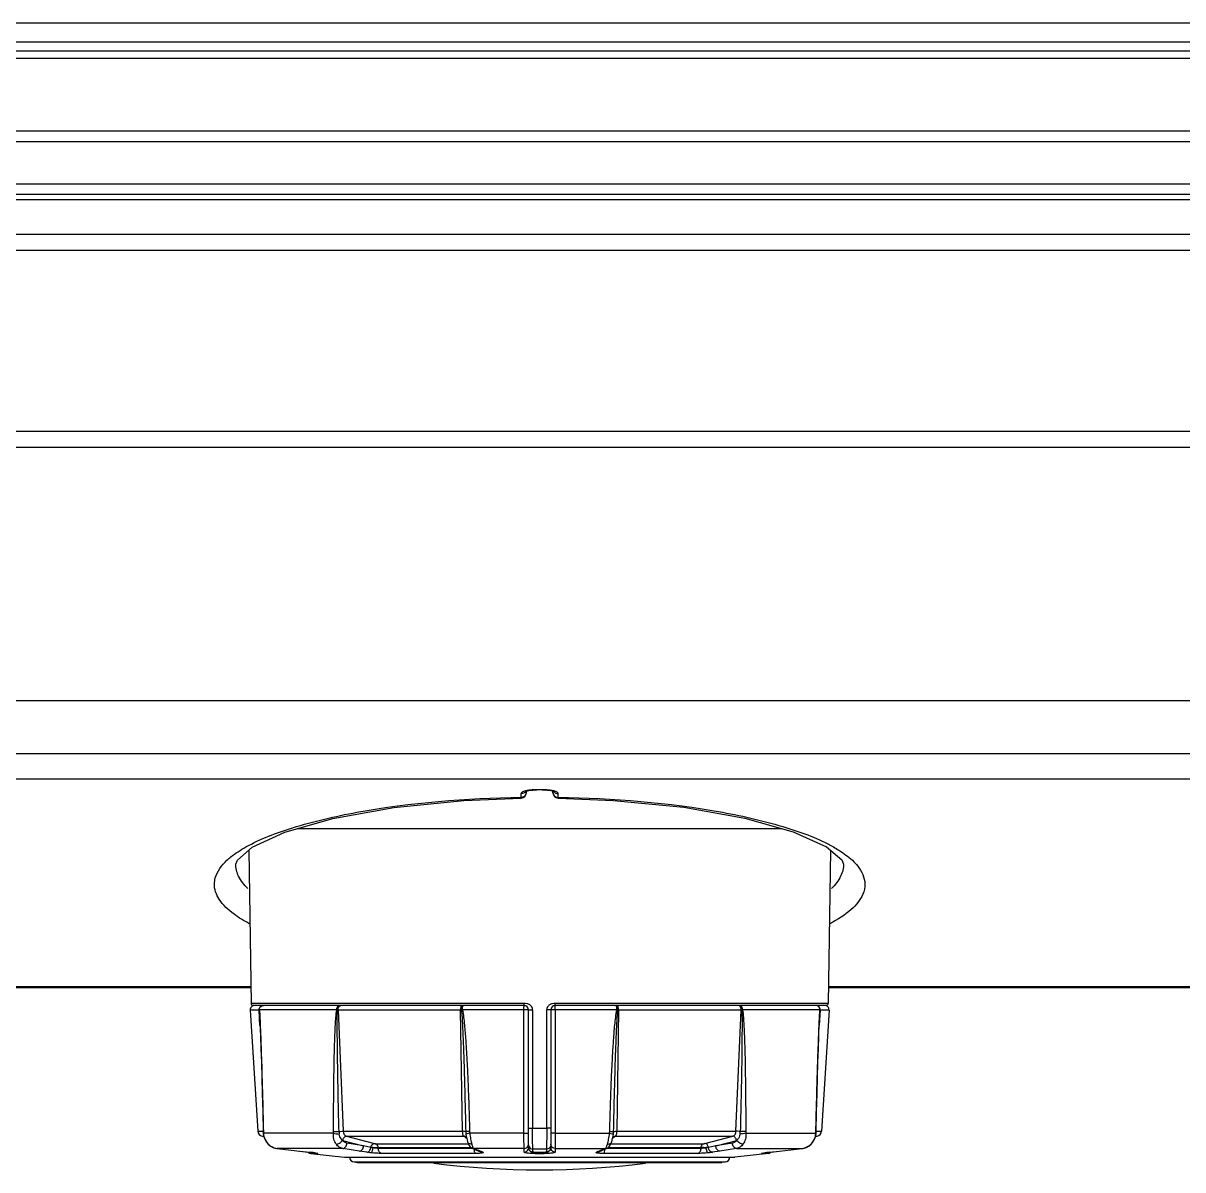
# Model space of a CAD drawing. Extents: x -1319 to 3519, y -1539 to 2345.
# Drawn here: x 440.2 to 549, y -1518 to -1410.3 of the extents above; entities that cross this region are included whole.
import ezdxf

# ---------------------------------------------------------------- set-up
doc = ezdxf.new("R2010")
doc.units = 0
doc.header["$LTSCALE"] = 65.395
doc.layers.get('0').update_dxf_attribs({"linetype": 'CONTINUOUS'})

msp = doc.modelspace()

# ---------------------------------------------------------------- linework, layer by layer
at = {"linetype": 'CONTINUOUS'}
for p, q in [((1047.16, -1410.34), (228.36, -1410.34)), ((1047.16, -1412.14), (228.36, -1412.14)), ((255.66, -1412.94), (981.66, -1412.94)), ((254.95, -1413.64), (964.23, -1413.64)), ((295.56, -1420.44), (961.6, -1420.44)), ((295.56, -1421.44), (961.6, -1421.44)), ((961.6, -1425.44), (295.56, -1425.44)), ((990.56, -1426.44), (295.56, -1426.44)), ((961.6, -1426.94), (295.56, -1426.94)), ((240.97, -1430.14), (999.16, -1430.14)), ((241.06, -1431.64), (999.06, -1431.64)), ((241.06, -1448.64), (999.06, -1448.64)), ((241.06, -1450.14), (999.06, -1450.14)), ((998.56, -1473.94), (241.56, -1473.94)), ((998.56, -1478.94), (241.56, -1478.94)), ((922.66, -1481.31), (314.66, -1481.31)), ((486.91, -1482.67), (486.91, -1483.01)), ((487.38, -1482.43), (487.64, -1482.37)), ((487.41, -1482.43), (487.41, -1482.58)), ((487.64, -1482.37), (488.01, -1482.33)), ((488.01, -1482.33), (488.41, -1482.31)), ((488.91, -1482.3), (488.41, -1482.3)), ((488.41, -1482.31), (488.41, -1482.3)), ((488.91, -1482.31), (488.41, -1482.31)), ((488.91, -1482.31), (488.91, -1482.3)), ((489.71, -1482.38), (489.95, -1482.44)), ((489.91, -1482.58), (489.91, -1482.43)), ((489.95, -1482.44), (490.01, -1482.46)), ((490.41, -1483.01), (490.41, -1482.67)), ((490.4, -1483.08), (490.41, -1483.01)), ((465.92, -1485.94), (511.41, -1485.94)), ((461.37, -1487.99), (461.58, -1502.35)), ((515.95, -1487.99), (515.74, -1502.35)), ((461.55, -1500.79), (382.88, -1500.79)), ((461.56, -1500.89), (382.88, -1500.89)), ((591.55, -1500.79), (515.77, -1500.79)), ((591.56, -1500.89), (515.77, -1500.89)), ((487.2, -1502.35), (461.58, -1502.35)), ((487.21, -1502.54), (461.78, -1502.54)), ((515.54, -1502.54), (490.11, -1502.54)), ((515.74, -1502.35), (490.12, -1502.35)), ((462.34, -1502.97), (461.51, -1502.97)), ((461.51, -1502.97), (462.21, -1514.35)), ((462.42, -1504.41), (462.34, -1502.97)), ((469.62, -1502.95), (462.37, -1502.95)), ((481.25, -1502.97), (469.75, -1502.97)), ((469.75, -1502.97), (470.24, -1514.35)), ((481.43, -1514.35), (481.25, -1502.97)), ((487.19, -1502.95), (481.41, -1502.95)), ((487.19, -1514.54), (487.19, -1502.95)), ((487.61, -1515.9), (487.61, -1502.94)), ((488, -1502.95), (488, -1514.07)), ((489.32, -1514.07), (489.32, -1502.95)), ((489.71, -1502.94), (489.71, -1515.9)), ((495.91, -1502.95), (490.13, -1502.95)), ((490.13, -1502.95), (490.13, -1514.54)), ((496.07, -1502.97), (495.89, -1514.35)), ((507.57, -1502.97), (496.07, -1502.97)), ((507.08, -1514.35), (507.57, -1502.97)), ((514.95, -1502.95), (507.7, -1502.95)), ((514.98, -1502.97), (514.9, -1504.41)), ((515.81, -1502.97), (514.98, -1502.97)), ((515.81, -1502.97), (515.11, -1514.35)), ((514.59, -1514.39), (514.64, -1512.53)), ((462.21, -1514.35), (462.73, -1514.35)), ((462.74, -1514.36), (462.73, -1514.37)), ((462.73, -1514.37), (462.73, -1514.51)), ((462.73, -1514.51), (462.73, -1514.56)), ((470.24, -1514.35), (481.43, -1514.35)), ((488, -1514.07), (488.66, -1514.07)), ((488.66, -1514.07), (489.32, -1514.07)), ((495.89, -1514.35), (507.08, -1514.35)), ((514.58, -1514.36), (514.59, -1514.37)), ((514.59, -1514.52), (514.59, -1514.39)), ((514.59, -1514.56), (514.59, -1514.52)), ((514.6, -1514.35), (515.11, -1514.35)), ((462.62, -1514.82), (462.78, -1514.82)), ((462.62, -1514.82), (462.79, -1514.85)), ((462.75, -1514.54), (462.73, -1514.56)), ((469.31, -1514.54), (462.75, -1514.54)), ((462.79, -1514.85), (462.82, -1514.93)), ((462.87, -1515.1), (462.87, -1515.1)), ((463.04, -1515.39), (463.18, -1515.55)), ((463.2, -1515.56), (463.18, -1515.55)), ((470.2, -1515.21), (472.14, -1515.72)), ((470.53, -1514.82), (481.54, -1514.82)), ((470.53, -1514.82), (473.15, -1515.5)), ((472.14, -1515.72), (470.58, -1515.47)), ((473.29, -1515.52), (481.96, -1515.52)), ((481.69, -1514.92), (481.54, -1514.82)), ((481.71, -1514.94), (481.69, -1514.92)), ((481.78, -1514.99), (481.71, -1514.94)), ((481.73, -1514.61), (481.77, -1514.81)), ((481.75, -1514.88), (481.75, -1514.88)), ((481.75, -1514.88), (481.79, -1514.93)), ((481.77, -1514.81), (481.79, -1514.92)), ((481.77, -1514.81), (481.77, -1514.81)), ((481.82, -1515.02), (481.78, -1514.99)), ((481.8, -1514.93), (481.81, -1514.95)), ((481.89, -1515.33), (481.89, -1515.33)), ((487.19, -1514.54), (482.1, -1514.54)), ((490.13, -1514.54), (495.22, -1514.54)), ((495.36, -1515.52), (504.03, -1515.52)), ((495.43, -1515.33), (495.43, -1515.33)), ((495.56, -1514.98), (495.5, -1515.02)), ((495.53, -1514.92), (495.55, -1514.81)), ((495.55, -1514.81), (495.59, -1514.61)), ((495.55, -1514.81), (495.55, -1514.81)), ((495.61, -1514.94), (495.56, -1514.98)), ((495.57, -1514.88), (495.57, -1514.88)), ((495.63, -1514.92), (495.61, -1514.94)), ((495.78, -1514.82), (495.63, -1514.92)), ((495.78, -1514.82), (506.79, -1514.82)), ((504.17, -1515.5), (506.79, -1514.82)), ((505.18, -1515.72), (507.12, -1515.21)), ((506.74, -1515.47), (505.18, -1515.72)), ((508.01, -1514.54), (514.57, -1514.54)), ((513.92, -1515.74), (514.14, -1515.55)), ((514.12, -1515.56), (514.14, -1515.55)), ((514.14, -1515.55), (514.27, -1515.4)), ((514.7, -1514.82), (514.53, -1514.85)), ((514.54, -1514.82), (514.7, -1514.82)), ((514.57, -1514.54), (514.59, -1514.56)), ((464.04, -1515.97), (464.03, -1515.97)), ((470.18, -1515.97), (464.04, -1515.97)), ((464.04, -1515.97), (466.17, -1516.22)), ((466.17, -1516.22), (466.17, -1516.22)), ((466.17, -1516.22), (467.11, -1516.32)), ((467.11, -1516.32), (467.11, -1516.32)), ((467.81, -1516.43), (467.2, -1516.43)), ((467.2, -1516.43), (470.36, -1516.78)), ((467.44, -1516.36), (467.51, -1516.37)), ((467.53, -1516.38), (467.51, -1516.37)), ((467.51, -1516.37), (467.6, -1516.39)), ((467.51, -1516.37), (467.53, -1516.38)), ((467.6, -1516.39), (467.66, -1516.4)), ((467.66, -1516.4), (467.71, -1516.4)), ((467.71, -1516.4), (467.74, -1516.41)), ((467.74, -1516.41), (467.76, -1516.41)), ((471.75, -1516.22), (470.18, -1515.97)), ((472.44, -1516.32), (471.75, -1516.22)), ((472.82, -1515.87), (472.14, -1515.72)), ((473.52, -1515.89), (482.26, -1515.89)), ((473.52, -1515.89), (473.52, -1515.97)), ((482.41, -1515.97), (473.52, -1515.97)), ((482.65, -1516.43), (473.83, -1516.43)), ((482.51, -1515.97), (482.33, -1515.93)), ((482.33, -1515.93), (482.97, -1516.21)), ((487.21, -1515.97), (482.51, -1515.97)), ((482.51, -1515.97), (482.8, -1516.09)), ((482.8, -1516.09), (482.91, -1516.14)), ((483.08, -1516.22), (482.9, -1516.18)), ((482.91, -1516.14), (483.08, -1516.22)), ((482.97, -1516.21), (483.14, -1516.28)), ((483.33, -1516.32), (483.14, -1516.28)), ((483.14, -1516.28), (483.14, -1516.28)), ((487.21, -1516.3), (487.21, -1515.97)), ((488.01, -1516.29), (488.01, -1516.03)), ((488.02, -1516.32), (488.13, -1516.34)), ((489.31, -1516.03), (489.31, -1516.29)), ((489.39, -1516.3), (489.49, -1516.26)), ((490.11, -1515.97), (494.81, -1515.97)), ((490.11, -1515.97), (490.11, -1516.3)), ((493.99, -1516.32), (494.18, -1516.28)), ((494.18, -1516.28), (494.35, -1516.21)), ((494.24, -1516.22), (494.41, -1516.14)), ((494.24, -1516.22), (494.42, -1516.18)), ((494.35, -1516.21), (494.99, -1515.93)), ((494.41, -1516.14), (494.52, -1516.09)), ((494.52, -1516.09), (494.81, -1515.97)), ((503.49, -1516.43), (494.67, -1516.43)), ((494.81, -1515.97), (494.99, -1515.93)), ((503.8, -1515.97), (494.91, -1515.97)), ((495.06, -1515.89), (503.8, -1515.89)), ((503.8, -1515.97), (503.8, -1515.89)), ((505.18, -1515.72), (504.5, -1515.87)), ((505.57, -1516.22), (504.88, -1516.32)), ((507.14, -1515.97), (505.57, -1516.22)), ((510.12, -1516.43), (506.96, -1516.78)), ((507.14, -1515.97), (513.28, -1515.97)), ((510.12, -1516.43), (509.51, -1516.43)), ((509.57, -1516.41), (509.56, -1516.41)), ((509.57, -1516.41), (509.58, -1516.41)), ((509.78, -1516.38), (509.87, -1516.37)), ((509.79, -1516.38), (509.81, -1516.37)), ((509.79, -1516.38), (509.8, -1516.37)), ((509.87, -1516.37), (510.11, -1516.34)), ((510.11, -1516.34), (511.15, -1516.22)), ((510.21, -1516.32), (511.15, -1516.22)), ((510.21, -1516.32), (510.21, -1516.32)), ((511.15, -1516.22), (513.29, -1515.97)), ((511.15, -1516.22), (513.28, -1515.97)), ((511.15, -1516.22), (511.15, -1516.22)), ((513.28, -1515.97), (513.29, -1515.97)), ((513.74, -1515.82), (513.92, -1515.73)), ((470.36, -1516.78), (506.96, -1516.78)), ((471.25, -1517.23), (506.07, -1517.23)), ((471.25, -1517.23), (471.56, -1517.27)), ((471.56, -1517.27), (505.76, -1517.27)), ((471.56, -1517.27), (471.69, -1517.27)), ((505.63, -1517.27), (471.69, -1517.27)), ((505.76, -1517.27), (505.63, -1517.27)), ((506.07, -1517.23), (505.76, -1517.27))]:
    msp.add_line(p, q, dxfattribs=at)
for points in [[(487.29, -1482.47), (487.28, -1482.47), (487.38, -1482.43)], [(488.91, -1482.31), (489.36, -1482.33), (489.71, -1482.38)], [(460.14, -1489.27), (460.3, -1488.9), (461.7, -1487.7), (464.76, -1486.28), (469.27, -1484.98), (474.97, -1483.96), (481.54, -1483.3), (486.92, -1483.08)], [(490.4, -1483.08), (495.6, -1483.29), (502.19, -1483.93), (507.92, -1484.95), (512.46, -1486.24), (515.56, -1487.67), (517.01, -1488.88), (517.18, -1489.27)], [(462.37, -1503.32), (462.42, -1504.21), (462.47, -1505.41), (462.51, -1506.62), (462.55, -1507.91), (462.59, -1509.29), (462.63, -1510.82), (462.68, -1512.53), (462.73, -1514.37)], [(514.64, -1512.53), (514.69, -1510.82), (514.73, -1509.3), (514.77, -1507.91), (514.81, -1506.62), (514.86, -1505.41), (514.9, -1504.22), (514.95, -1503.32)], [(462.73, -1514.56), (462.76, -1514.77), (462.87, -1515.09), (463.04, -1515.39)], [(462.87, -1515.1), (463.05, -1515.4), (463.18, -1515.55)], [(463.18, -1515.55), (463.4, -1515.74), (463.58, -1515.82)], [(463.2, -1515.57), (463.39, -1515.73), (463.76, -1515.91), (464.03, -1515.97)], [(481.79, -1514.92), (481.85, -1515.17), (481.89, -1515.33)], [(481.89, -1515.33), (481.94, -1515.48), (482.03, -1515.66), (482.15, -1515.82), (482.33, -1515.93)], [(494.99, -1515.93), (495.16, -1515.83), (495.29, -1515.67), (495.38, -1515.48), (495.43, -1515.33)], [(495.43, -1515.33), (495.47, -1515.18), (495.53, -1514.92)], [(495.52, -1514.92), (495.51, -1514.94), (495.52, -1514.94)], [(495.52, -1514.94), (495.56, -1514.9), (495.57, -1514.88)], [(514.27, -1515.4), (514.45, -1515.1), (514.56, -1514.78), (514.59, -1514.56)], [(514.37, -1515.24), (514.45, -1515.09), (514.5, -1514.93)], [(464.03, -1515.97), (467.2, -1516.33), (467.44, -1516.36)], [(487.61, -1515.89), (487.63, -1516.03), (487.71, -1516.16), (487.81, -1516.25), (487.92, -1516.3), (488.02, -1516.32)], [(488.13, -1516.34), (488.28, -1516.35), (488.46, -1516.36), (488.65, -1516.36), (488.85, -1516.36), (489.03, -1516.35), (489.17, -1516.34)], [(489.17, -1516.34), (489.29, -1516.32), (489.39, -1516.3)], [(489.49, -1516.26), (489.6, -1516.17), (489.68, -1516.05), (489.71, -1515.89)], [(509.56, -1516.41), (509.56, -1516.41), (509.57, -1516.41), (509.6, -1516.4), (509.65, -1516.4)], [(509.65, -1516.4), (509.71, -1516.39), (509.78, -1516.38)], [(513.29, -1515.97), (513.55, -1515.91), (513.92, -1515.74)]]:
    msp.add_lwpolyline(points, dxfattribs=at)
for centre, radius, start, end in [((486.91, -1482.58), 0.5, 270.8946, 360), ((488.41, -1488.27), 5.97, 89.9948, 92.1409), ((488.91, -1488.24), 5.94, 87.4326, 90.0097), ((490.41, -1482.58), 0.5, 180, 269.1062), ((461.91, -1502.94), 0.4, 90, 183.5), ((461.78, -1502.34), 0.2, 180.84, 270), ((462.75, -1502.91), 0.369, 90.0072, 93.8752), ((469.91, -1502.67), 0.122, 90.0198, 96.3934), ((487.21, -1502.94), 0.4, 0, 90), ((490.11, -1502.94), 0.4, 90, 180), ((507.41, -1502.67), 0.122, 83.6083, 89.9812), ((514.57, -1502.91), 0.369, 86.1248, 89.9928), ((515.41, -1502.94), 0.4, 356.5, 90), ((515.54, -1502.34), 0.2, 270, 359.16), ((415.04, -1506.05), 47.41, 3.3537, 3.725), ((469.75, -1498.66), 4.31, 269.1514, 269.9029), ((470.04, -1502.78), 0.238, 120.0018, 121.7723), ((481.25, -1497.5), 5.47, 270.0395, 270.7491), ((483.14, -1512.61), 9.81, 100.18, 100.7042), ((494.15, -1512.76), 9.96, 79.2993, 79.8157), ((496.07, -1497.5), 5.47, 269.2508, 269.9608), ((507.28, -1502.78), 0.238, 58.2278, 59.9982), ((507.57, -1498.66), 4.31, 270.0975, 270.8485), ((562.28, -1506.05), 47.41, 176.2749, 176.6463), ((462.71, -1514.32), 0.5, 183.5, 259.5), ((466.53, -1514.27), 3.79, 181.4209, 182.7431), ((467.86, -1514.21), 5.11, 182.757, 183.7233), ((471.77, -1514.31), 1.93, 181.7515, 188.862), ((483.93, -1514.33), 2.21, 181.1093, 187.3062), ((493.38, -1514.32), 2.22, 352.701, 358.8839), ((505.55, -1514.31), 1.94, 351.1461, 358.2413), ((510.79, -1514.27), 3.78, 357.3126, 358.5793), ((509.53, -1514.21), 5.05, 356.2715, 357.2923), ((514.61, -1514.32), 0.5, 280.5, 356.5), ((464.25, -1514.46), 1.5, 182.798, 183.5433), ((464.27, -1514.51), 1.5, 223.9552, 224.6058), ((464.22, -1514.55), 1.43, 224.6086, 236.9445), ((470.32, -1514.75), 0.477, 252.5046, 255.3146), ((481.54, -1515.18), 0.36, 57.3375, 66.6044), ((481.54, -1515.18), 0.362, 54.3906, 57.3393), ((495.78, -1515.18), 0.362, 122.8758, 125.6098), ((495.78, -1515.18), 0.361, 113.3967, 122.8776), ((507, -1514.75), 0.477, 284.687, 287.496), ((513.1, -1514.55), 1.43, 302.8366, 315.3918), ((513.06, -1514.51), 1.49, 315.3886, 316.0392), ((513.07, -1514.46), 1.5, 356.4607, 357.2024), ((464.2, -1514.58), 1.4, 236.9827, 250.6584), ((464.19, -1514.6), 1.38, 250.7112, 263.3865), ((467.26, -1515.94), 0.5, 227.6271, 263.661), ((464.24, -1541.32), 25.16, 82.7732, 83.4402), ((465.27, -1533.05), 16.83, 82.3474, 82.7374), ((467.87, -1515.96), 0.476, 250.8506, 263.4182), ((473.68, -1570.71), 54.82, 90.1728, 90.6826), ((469.56, -1547.73), 34.29, 66.5523, 66.78), ((469.88, -1547), 33.5, 66.3189, 66.5509), ((487.63, -1515.9), 0.0247, 180.0347, 187.3885), ((488.66, -1764.7), 248.67, 89.8502, 90.1498), ((489.69, -1515.9), 0.0247, 351.5787, 0.0044), ((507.44, -1547), 33.5, 113.4491, 113.6811), ((507.76, -1547.73), 34.29, 113.22, 113.4477), ((503.7, -1562.68), 46.79, 89.2736, 89.8709), ((509.45, -1515.96), 0.476, 276.582, 289.1746), ((512.05, -1533.04), 16.81, 97.037, 97.662), ((513.04, -1540.94), 24.78, 96.5501, 97.0694), ((510.06, -1515.94), 0.5, 276.339, 312.3729), ((513.13, -1514.6), 1.38, 276.6125, 289.0187), ((513.12, -1514.58), 1.4, 289.0707, 302.796), ((471.31, -1516.73), 0.5, 186.1335, 263), ((488.66, -1437.97), 80, 262.8664, 277.1336), ((506.01, -1516.73), 0.5, 277, 353.8665)]:
    msp.add_arc(centre, radius, start, end, dxfattribs=at)
for points, knots in [([(486.93, -1482.61), (486.92, -1482.62), (486.91, -1482.64), (486.91, -1482.66), (486.91, -1482.67)], [0, 0, 0, 0, 0.523395, 1, 1, 1, 1]), ([(487.41, -1482.39), (487.35, -1482.4), (487.18, -1482.45), (486.99, -1482.51), (486.93, -1482.61)], [0, 0, 0, 0, 0.339142, 1, 1, 1, 1]), ([(489.91, -1482.39), (489.86, -1482.38), (489.61, -1482.33), (489.37, -1482.31), (489.18, -1482.3)], [0, 0, 0, 0, 0.225904, 1, 1, 1, 1]), ([(490.41, -1482.67), (490.41, -1482.6), (490.21, -1482.46), (490.04, -1482.42), (489.91, -1482.39)], [0, 0, 0, 0, 0.343329, 1, 1, 1, 1]), ([(461.09, -1487.67), (462.46, -1486.9), (465.91, -1485.6), (474.5, -1483.64), (481.76, -1483.09), (486.91, -1483.01)], [0, 0, 0, 0, 0.179214, 0.414572, 1, 1, 1, 1]), ([(486.91, -1483.01), (486.91, -1483.03), (486.91, -1483.05), (486.91, -1483.07), (486.92, -1483.07)], [0, 0, 0, 0, 0.618969, 1, 1, 1, 1]), ([(486.92, -1483.07), (486.92, -1483.08), (486.92, -1483.08), (486.92, -1483.08), (486.92, -1483.08)], [0, 0, 0, 0, 0.720802, 1, 1, 1, 1]), ([(490.41, -1483.01), (495.56, -1483.09), (502.82, -1483.64), (511.41, -1485.6), (514.85, -1486.89), (516.23, -1487.67)], [0, 0, 0, 0, 0.585386, 0.820752, 1, 1, 1, 1]), ([(459.32, -1488.92), (459.44, -1488.81), (459.99, -1488.34), (460.6, -1487.95), (461.09, -1487.67)], [0, 0, 0, 0, 0.225147, 1, 1, 1, 1]), ([(516.23, -1487.67), (516.4, -1487.77), (517.02, -1488.14), (517.61, -1488.57), (518, -1488.92)], [0, 0, 0, 0, 0.275861, 1, 1, 1, 1]), ([(458.14, -1491.14), (458.15, -1490.95), (458.28, -1490.1), (458.84, -1489.38), (459.32, -1488.92)], [0, 0, 0, 0, 0.221528, 1, 1, 1, 1]), ([(461.28, -1491.57), (460.94, -1491.23), (460.37, -1490.54), (460.14, -1489.64), (460.14, -1489.24)], [0, 0, 0, 0, 0.5442, 1, 1, 1, 1]), ([(517.18, -1489.24), (517.18, -1489.64), (516.95, -1490.54), (516.38, -1491.23), (516.04, -1491.57)], [0, 0, 0, 0, 0.455802, 1, 1, 1, 1]), ([(518, -1488.92), (518.18, -1489.09), (518.76, -1489.7), (519.17, -1490.54), (519.18, -1491.14)], [0, 0, 0, 0, 0.292713, 1, 1, 1, 1]), ([(461.42, -1494.87), (460.93, -1494.6), (459.88, -1493.97), (458.57, -1492.81), (458.13, -1491.64), (458.14, -1491.14)], [0, 0, 0, 0, 0.326634, 0.70837, 1, 1, 1, 1]), ([(519.18, -1491.14), (519.18, -1491.47), (518.97, -1492.4), (517.8, -1493.75), (516.61, -1494.49), (515.9, -1494.87)], [0, 0, 0, 0, 0.189451, 0.533695, 1, 1, 1, 1]), ([(462.34, -1502.97), (462.34, -1502.92), (462.35, -1502.81), (462.44, -1502.66), (462.57, -1502.57), (462.67, -1502.54), (462.73, -1502.54)], [0, 0, 0, 0, 0.253542, 0.505147, 0.753699, 1, 1, 1, 1]), ([(462.37, -1502.95), (462.36, -1502.85), (462.43, -1502.65), (462.63, -1502.55), (462.73, -1502.55)], [0, 0, 0, 0, 0.505498, 1, 1, 1, 1]), ([(469.62, -1502.95), (469.61, -1502.9), (469.63, -1502.8), (469.69, -1502.67), (469.78, -1502.57), (469.86, -1502.54), (469.9, -1502.54)], [0, 0, 0, 0, 0.288695, 0.556836, 0.791847, 1, 1, 1, 1]), ([(469.69, -1502.97), (469.69, -1502.92), (469.7, -1502.82), (469.74, -1502.66), (469.83, -1502.55), (469.9, -1502.55)], [0, 0, 0, 0, 0.310015, 0.593315, 1, 1, 1, 1]), ([(469.92, -1502.57), (469.93, -1502.57), (469.96, -1502.55), (470, -1502.54), (470.02, -1502.54)], [0, 0, 0, 0, 0.25938, 1, 1, 1, 1]), ([(481.25, -1502.97), (481.25, -1502.87), (481.26, -1502.75), (481.3, -1502.62), (481.32, -1502.57), (481.34, -1502.54), (481.36, -1502.54)], [0, 0, 0, 0, 0.660034, 0.783004, 0.880433, 1, 1, 1, 1]), ([(481.43, -1502.58), (481.43, -1502.57), (481.45, -1502.56), (481.48, -1502.54), (481.5, -1502.54)], [0, 0, 0, 0, 0.281711, 1, 1, 1, 1]), ([(481.48, -1502.58), (481.48, -1502.57), (481.49, -1502.56), (481.5, -1502.55), (481.51, -1502.55)], [0, 0, 0, 0, 0.298799, 1, 1, 1, 1]), ([(487.19, -1502.95), (487.19, -1502.9), (487.19, -1502.83), (487.19, -1502.73), (487.19, -1502.67), (487.2, -1502.62), (487.2, -1502.58), (487.2, -1502.56), (487.21, -1502.54), (487.21, -1502.54)], [0, 0, 0, 0, 0.379524, 0.551682, 0.702937, 0.827453, 0.920299, 0.978097, 1, 1, 1, 1]), ([(487.21, -1502.54), (487.21, -1502.54), (487.21, -1502.54), (487.21, -1502.53), (487.2, -1502.51), (487.2, -1502.47), (487.2, -1502.42), (487.2, -1502.37), (487.2, -1502.34)], [0, 0, 0, 0, 0.021788, 0.079304, 0.171935, 0.29583, 0.619018, 1, 1, 1, 1]), ([(488, -1502.95), (488, -1502.86), (487.94, -1502.67), (487.74, -1502.47), (487.48, -1502.36), (487.29, -1502.35), (487.2, -1502.35)], [0, 0, 0, 0, 0.248673, 0.498719, 0.749065, 1, 1, 1, 1]), ([(490.12, -1502.35), (490.03, -1502.35), (489.84, -1502.36), (489.58, -1502.47), (489.38, -1502.67), (489.32, -1502.86), (489.32, -1502.95)], [0, 0, 0, 0, 0.250936, 0.501282, 0.751327, 1, 1, 1, 1]), ([(490.11, -1502.54), (490.11, -1502.54), (490.11, -1502.54), (490.11, -1502.53), (490.12, -1502.51), (490.12, -1502.47), (490.12, -1502.42), (490.12, -1502.37), (490.12, -1502.34)], [0, 0, 0, 0, 0.021772, 0.0793, 0.171969, 0.295836, 0.61905, 1, 1, 1, 1]), ([(490.13, -1502.95), (490.13, -1502.9), (490.13, -1502.83), (490.13, -1502.73), (490.13, -1502.67), (490.12, -1502.62), (490.12, -1502.58), (490.12, -1502.56), (490.11, -1502.54), (490.11, -1502.54)], [0, 0, 0, 0, 0.379524, 0.551682, 0.702937, 0.827453, 0.920299, 0.978097, 1, 1, 1, 1]), ([(495.89, -1502.58), (495.89, -1502.57), (495.87, -1502.56), (495.84, -1502.54), (495.82, -1502.54)], [0, 0, 0, 0, 0.281712, 1, 1, 1, 1]), ([(495.84, -1502.58), (495.84, -1502.57), (495.83, -1502.56), (495.82, -1502.55), (495.82, -1502.55)], [0, 0, 0, 0, 0.298799, 1, 1, 1, 1]), ([(496.07, -1502.97), (496.07, -1502.87), (496.06, -1502.75), (496.02, -1502.62), (496, -1502.57), (495.98, -1502.54), (495.96, -1502.54)], [0, 0, 0, 0, 0.660034, 0.783004, 0.880433, 1, 1, 1, 1]), ([(507.4, -1502.57), (507.39, -1502.57), (507.36, -1502.55), (507.32, -1502.54), (507.3, -1502.54)], [0, 0, 0, 0, 0.25938, 1, 1, 1, 1]), ([(507.7, -1502.95), (507.71, -1502.9), (507.69, -1502.8), (507.64, -1502.67), (507.54, -1502.57), (507.46, -1502.54), (507.42, -1502.54)], [0, 0, 0, 0, 0.288695, 0.556836, 0.791847, 1, 1, 1, 1]), ([(507.63, -1502.97), (507.63, -1502.92), (507.62, -1502.82), (507.58, -1502.66), (507.49, -1502.55), (507.42, -1502.55)], [0, 0, 0, 0, 0.310017, 0.593317, 1, 1, 1, 1]), ([(514.98, -1502.97), (514.98, -1502.92), (514.97, -1502.81), (514.88, -1502.66), (514.75, -1502.57), (514.65, -1502.54), (514.59, -1502.54)], [0, 0, 0, 0, 0.253542, 0.505147, 0.753699, 1, 1, 1, 1]), ([(514.95, -1502.95), (514.96, -1502.85), (514.89, -1502.65), (514.69, -1502.55), (514.59, -1502.55)], [0, 0, 0, 0, 0.505498, 1, 1, 1, 1]), ([(462.35, -1502.97), (462.35, -1502.97), (462.35, -1502.97), (462.34, -1502.97), (462.34, -1502.97)], [0, 0, 0, 0, 0.141496, 1, 1, 1, 1]), ([(462.35, -1502.97), (462.35, -1502.89), (462.39, -1502.72), (462.52, -1502.61), (462.59, -1502.58)], [0, 0, 0, 0, 0.500361, 1, 1, 1, 1]), ([(462.37, -1502.95), (462.36, -1502.95), (462.36, -1502.96), (462.35, -1502.96), (462.35, -1502.97)], [0, 0, 0, 0, 0.306284, 1, 1, 1, 1]), ([(462.4, -1503.43), (462.42, -1503.89), (462.46, -1504.79), (462.53, -1506.61), (462.6, -1508.89), (462.68, -1511.63), (462.72, -1513.45), (462.74, -1514.36)], [0, 0, 0, 0, 0.124534, 0.249428, 0.499503, 0.749722, 1, 1, 1, 1]), ([(469.32, -1514.36), (469.32, -1513.41), (469.33, -1511.98), (469.35, -1510.08), (469.37, -1508.65), (469.39, -1507.22), (469.43, -1506.03), (469.46, -1505.08), (469.5, -1504.37), (469.54, -1503.66), (469.58, -1503.19), (469.62, -1502.95)], [0, 0, 0, 0, 0.25031, 0.375442, 0.500552, 0.625629, 0.750651, 0.813128, 0.875561, 0.937912, 1, 1, 1, 1]), ([(469.69, -1502.97), (469.68, -1502.97), (469.66, -1502.96), (469.63, -1502.96), (469.62, -1502.95)], [0, 0, 0, 0, 0.263638, 1, 1, 1, 1]), ([(469.84, -1514.37), (469.81, -1513.42), (469.77, -1511.52), (469.72, -1509.14), (469.7, -1507.24), (469.68, -1505.82), (469.67, -1504.63), (469.67, -1503.68), (469.68, -1503.21), (469.69, -1502.97)], [0, 0, 0, 0, 0.250116, 0.500199, 0.625221, 0.750222, 0.875183, 0.93763, 1, 1, 1, 1]), ([(469.75, -1502.97), (469.74, -1502.93), (469.75, -1502.79), (469.82, -1502.63), (469.91, -1502.58)], [0, 0, 0, 0, 0.279091, 1, 1, 1, 1]), ([(481.32, -1502.97), (481.32, -1502.89), (481.33, -1502.75), (481.39, -1502.62), (481.43, -1502.58)], [0, 0, 0, 0, 0.570481, 1, 1, 1, 1]), ([(481.32, -1502.97), (481.35, -1503.21), (481.38, -1503.68), (481.43, -1504.63), (481.48, -1505.82), (481.54, -1507.24), (481.59, -1509.14), (481.66, -1511.52), (481.7, -1513.42), (481.72, -1514.37)], [0, 0, 0, 0, 0.062519, 0.125032, 0.250045, 0.375048, 0.500046, 0.750028, 1, 1, 1, 1]), ([(481.41, -1502.95), (481.41, -1502.88), (481.42, -1502.77), (481.44, -1502.64), (481.46, -1502.59), (481.48, -1502.58)], [0, 0, 0, 0, 0.588096, 0.82492, 1, 1, 1, 1]), ([(481.41, -1502.95), (481.46, -1503.18), (481.53, -1503.66), (481.61, -1504.37), (481.67, -1505.08), (481.74, -1506.03), (481.81, -1507.22), (481.89, -1508.65), (481.95, -1510.08), (482.02, -1511.98), (482.06, -1513.41), (482.08, -1514.36)], [0, 0, 0, 0, 0.062467, 0.124966, 0.18747, 0.249975, 0.374983, 0.49999, 0.624996, 0.749999, 1, 1, 1, 1]), ([(487.61, -1502.94), (487.61, -1502.95), (487.61, -1502.95), (487.6, -1502.95), (487.59, -1502.95), (487.57, -1502.95), (487.53, -1502.95), (487.48, -1502.95), (487.42, -1502.95), (487.32, -1502.95), (487.24, -1502.95), (487.19, -1502.95)], [0, 0, 0, 0, 0.005241, 0.019964, 0.04418, 0.077728, 0.171248, 0.296746, 0.448956, 0.621715, 1, 1, 1, 1]), ([(487.61, -1502.94), (487.61, -1502.95), (487.61, -1502.94), (487.62, -1502.95), (487.63, -1502.95), (487.65, -1502.95), (487.68, -1502.95), (487.73, -1502.95), (487.79, -1502.95), (487.88, -1502.95), (487.95, -1502.95), (488, -1502.95)], [0, 0, 0, 0, 0.005022, 0.019417, 0.043119, 0.075969, 0.167966, 0.291715, 0.442779, 0.615656, 1, 1, 1, 1]), ([(489.71, -1502.94), (489.71, -1502.95), (489.71, -1502.94), (489.7, -1502.95), (489.69, -1502.95), (489.67, -1502.95), (489.64, -1502.95), (489.59, -1502.95), (489.53, -1502.95), (489.44, -1502.95), (489.37, -1502.95), (489.32, -1502.95)], [0, 0, 0, 0, 0.005022, 0.019417, 0.043119, 0.075969, 0.167966, 0.291715, 0.442779, 0.615656, 1, 1, 1, 1]), ([(490.13, -1502.95), (490.08, -1502.95), (490, -1502.95), (489.9, -1502.95), (489.84, -1502.95), (489.79, -1502.95), (489.75, -1502.95), (489.73, -1502.95), (489.72, -1502.95), (489.71, -1502.95), (489.71, -1502.95), (489.71, -1502.94)], [0, 0, 0, 0, 0.378285, 0.551044, 0.703254, 0.828752, 0.922272, 0.95582, 0.980036, 0.994759, 1, 1, 1, 1]), ([(495.24, -1514.36), (495.26, -1513.41), (495.3, -1511.98), (495.37, -1510.08), (495.43, -1508.65), (495.51, -1507.22), (495.58, -1506.03), (495.65, -1505.08), (495.71, -1504.37), (495.79, -1503.66), (495.86, -1503.18), (495.91, -1502.95)], [0, 0, 0, 0, 0.250001, 0.375004, 0.50001, 0.625017, 0.750025, 0.81253, 0.875034, 0.937534, 1, 1, 1, 1]), ([(495.6, -1514.37), (495.62, -1513.42), (495.66, -1511.52), (495.73, -1509.14), (495.78, -1507.24), (495.84, -1505.82), (495.89, -1504.63), (495.94, -1503.68), (495.97, -1503.21), (496, -1502.97)], [0, 0, 0, 0, 0.249972, 0.499954, 0.624952, 0.749955, 0.874968, 0.937481, 1, 1, 1, 1]), ([(495.91, -1502.95), (495.91, -1502.88), (495.9, -1502.77), (495.88, -1502.64), (495.86, -1502.59), (495.84, -1502.58)], [0, 0, 0, 0, 0.588096, 0.82492, 1, 1, 1, 1]), ([(496, -1502.97), (496, -1502.89), (495.99, -1502.75), (495.93, -1502.62), (495.89, -1502.58)], [0, 0, 0, 0, 0.57048, 1, 1, 1, 1]), ([(507.57, -1502.97), (507.58, -1502.93), (507.57, -1502.79), (507.5, -1502.63), (507.41, -1502.58)], [0, 0, 0, 0, 0.279091, 1, 1, 1, 1]), ([(507.63, -1502.97), (507.64, -1503.21), (507.65, -1503.68), (507.65, -1504.63), (507.64, -1505.82), (507.63, -1507.24), (507.6, -1509.14), (507.55, -1511.52), (507.51, -1513.42), (507.48, -1514.37)], [0, 0, 0, 0, 0.06237, 0.124817, 0.249778, 0.374779, 0.499801, 0.749884, 1, 1, 1, 1]), ([(507.7, -1502.95), (507.7, -1502.95), (507.67, -1502.96), (507.65, -1502.96), (507.63, -1502.97)], [0, 0, 0, 0, 0.235744, 1, 1, 1, 1]), ([(507.7, -1502.95), (507.74, -1503.19), (507.78, -1503.66), (507.82, -1504.37), (507.86, -1505.08), (507.89, -1506.03), (507.93, -1507.22), (507.95, -1508.65), (507.97, -1510.08), (507.99, -1511.98), (508, -1513.41), (508, -1514.36)], [0, 0, 0, 0, 0.062088, 0.124439, 0.186872, 0.249349, 0.374371, 0.499448, 0.624558, 0.74969, 1, 1, 1, 1]), ([(514.58, -1514.36), (514.6, -1513.46), (514.64, -1511.64), (514.72, -1508.93), (514.79, -1506.66), (514.86, -1504.85), (514.9, -1503.95), (514.92, -1503.5)], [0, 0, 0, 0, 0.250267, 0.500475, 0.750542, 0.875438, 1, 1, 1, 1]), ([(514.97, -1502.97), (514.97, -1502.89), (514.93, -1502.72), (514.8, -1502.61), (514.73, -1502.58)], [0, 0, 0, 0, 0.500361, 1, 1, 1, 1]), ([(514.97, -1502.97), (514.97, -1502.97), (514.97, -1502.96), (514.96, -1502.96), (514.95, -1502.95)], [0, 0, 0, 0, 0.202387, 1, 1, 1, 1]), ([(514.98, -1502.97), (514.98, -1502.97), (514.98, -1502.97), (514.97, -1502.97), (514.97, -1502.97)], [0, 0, 0, 0, 0.358439, 1, 1, 1, 1]), ([(469.32, -1514.36), (469.36, -1514.36), (469.53, -1514.37), (469.7, -1514.37), (469.84, -1514.37)], [0, 0, 0, 0, 0.213536, 1, 1, 1, 1]), ([(469.84, -1514.37), (469.87, -1514.37), (470, -1514.36), (470.14, -1514.35), (470.24, -1514.35)], [0, 0, 0, 0, 0.264401, 1, 1, 1, 1]), ([(470.24, -1514.35), (470.24, -1514.46), (470.29, -1514.65), (470.45, -1514.79), (470.53, -1514.82)], [0, 0, 0, 0, 0.548265, 1, 1, 1, 1]), ([(481.72, -1514.37), (481.7, -1514.36), (481.67, -1514.36), (481.58, -1514.36), (481.5, -1514.35), (481.43, -1514.35)], [0, 0, 0, 0, 0.130403, 0.351916, 1, 1, 1, 1]), ([(481.54, -1514.82), (481.52, -1514.8), (481.49, -1514.75), (481.46, -1514.65), (481.44, -1514.51), (481.44, -1514.41), (481.43, -1514.35)], [0, 0, 0, 0, 0.142284, 0.368735, 0.664039, 1, 1, 1, 1]), ([(482.08, -1514.36), (482, -1514.37), (481.88, -1514.37), (481.76, -1514.37), (481.72, -1514.37)], [0, 0, 0, 0, 0.649454, 1, 1, 1, 1]), ([(487.19, -1514.54), (487.24, -1514.54), (487.32, -1514.54), (487.42, -1514.54), (487.48, -1514.54), (487.53, -1514.53), (487.57, -1514.53), (487.59, -1514.53), (487.6, -1514.53), (487.61, -1514.53), (487.61, -1514.53), (487.61, -1514.53)], [0, 0, 0, 0, 0.378203, 0.55107, 0.703261, 0.828652, 0.922277, 0.955785, 0.979999, 0.994746, 1, 1, 1, 1]), ([(487.61, -1514.07), (487.61, -1514.07), (487.61, -1514.07), (487.62, -1514.07), (487.63, -1514.07), (487.65, -1514.07), (487.68, -1514.07), (487.73, -1514.07), (487.79, -1514.07), (487.88, -1514.07), (487.95, -1514.07), (488, -1514.07)], [0, 0, 0, 0, 0.005025, 0.01942, 0.043121, 0.075969, 0.167963, 0.291708, 0.44277, 0.615646, 1, 1, 1, 1]), ([(488.01, -1516.03), (488.01, -1515.97), (488.01, -1515.75), (488, -1515.34), (488, -1514.75), (488, -1514.31), (488, -1514.07)], [0, 0, 0, 0, 0.102701, 0.324979, 0.637727, 1, 1, 1, 1]), ([(489.32, -1514.07), (489.32, -1514.31), (489.32, -1514.75), (489.32, -1515.34), (489.31, -1515.75), (489.31, -1515.97), (489.31, -1516.03)], [0, 0, 0, 0, 0.362273, 0.675021, 0.897299, 1, 1, 1, 1]), ([(489.71, -1514.07), (489.71, -1514.07), (489.71, -1514.07), (489.7, -1514.07), (489.69, -1514.07), (489.67, -1514.07), (489.64, -1514.07), (489.59, -1514.07), (489.53, -1514.07), (489.44, -1514.07), (489.37, -1514.07), (489.32, -1514.07)], [0, 0, 0, 0, 0.005032, 0.019434, 0.04314, 0.075992, 0.167992, 0.291739, 0.442798, 0.615667, 1, 1, 1, 1]), ([(490.13, -1514.54), (490.08, -1514.54), (490, -1514.54), (489.9, -1514.54), (489.84, -1514.54), (489.79, -1514.53), (489.75, -1514.53), (489.73, -1514.53), (489.72, -1514.53), (489.71, -1514.53), (489.71, -1514.53), (489.71, -1514.53)], [0, 0, 0, 0, 0.378187, 0.551049, 0.703238, 0.82863, 0.922259, 0.955771, 0.979989, 0.994741, 1, 1, 1, 1]), ([(495.24, -1514.36), (495.32, -1514.37), (495.44, -1514.37), (495.56, -1514.37), (495.6, -1514.37)], [0, 0, 0, 0, 0.649403, 1, 1, 1, 1]), ([(495.6, -1514.37), (495.62, -1514.36), (495.65, -1514.36), (495.74, -1514.36), (495.82, -1514.35), (495.89, -1514.35)], [0, 0, 0, 0, 0.130387, 0.351894, 1, 1, 1, 1]), ([(495.89, -1514.35), (495.88, -1514.41), (495.88, -1514.51), (495.86, -1514.65), (495.83, -1514.75), (495.8, -1514.8), (495.78, -1514.82)], [0, 0, 0, 0, 0.335952, 0.63126, 0.857713, 1, 1, 1, 1]), ([(506.79, -1514.82), (506.87, -1514.79), (507.03, -1514.65), (507.08, -1514.46), (507.08, -1514.35)], [0, 0, 0, 0, 0.45173, 1, 1, 1, 1]), ([(507.48, -1514.37), (507.45, -1514.37), (507.32, -1514.36), (507.18, -1514.35), (507.08, -1514.35)], [0, 0, 0, 0, 0.264406, 1, 1, 1, 1]), ([(508, -1514.36), (507.96, -1514.36), (507.79, -1514.37), (507.62, -1514.37), (507.48, -1514.37)], [0, 0, 0, 0, 0.21354, 1, 1, 1, 1]), ([(462.75, -1514.56), (462.76, -1514.74), (462.85, -1515.1), (463.06, -1515.42), (463.19, -1515.55)], [0, 0, 0, 0, 0.501228, 1, 1, 1, 1]), ([(469.57, -1515.56), (469.47, -1515.42), (469.32, -1515.08), (469.3, -1514.72), (469.31, -1514.54)], [0, 0, 0, 0, 0.481303, 1, 1, 1, 1]), ([(469.31, -1514.54), (469.39, -1514.56), (469.58, -1514.59), (469.76, -1514.6), (469.86, -1514.61)], [0, 0, 0, 0, 0.469984, 1, 1, 1, 1]), ([(469.57, -1515.56), (469.62, -1515.56), (469.74, -1515.54), (469.95, -1515.43), (470.1, -1515.31), (470.17, -1515.2)], [0, 0, 0, 0, 0.21699, 0.475011, 1, 1, 1, 1]), ([(470.18, -1515.97), (470.07, -1515.95), (469.83, -1515.85), (469.65, -1515.67), (469.57, -1515.56)], [0, 0, 0, 0, 0.474275, 1, 1, 1, 1]), ([(470.17, -1515.2), (470.13, -1515.17), (469.97, -1515.01), (469.88, -1514.78), (469.86, -1514.61)], [0, 0, 0, 0, 0.23013, 1, 1, 1, 1]), ([(470.58, -1515.47), (470.5, -1515.46), (470.34, -1515.39), (470.22, -1515.27), (470.17, -1515.2)], [0, 0, 0, 0, 0.473678, 1, 1, 1, 1]), ([(470.18, -1515.97), (470.23, -1515.97), (470.34, -1515.94), (470.46, -1515.83), (470.55, -1515.66), (470.57, -1515.54), (470.58, -1515.47)], [0, 0, 0, 0, 0.208918, 0.447389, 0.716072, 1, 1, 1, 1]), ([(470.2, -1515.21), (470.2, -1515.16), (470.23, -1515.06), (470.32, -1514.9), (470.45, -1514.82), (470.53, -1514.82)], [0, 0, 0, 0, 0.283818, 0.555881, 1, 1, 1, 1]), ([(472.82, -1515.87), (472.83, -1515.82), (472.86, -1515.72), (472.96, -1515.58), (473.08, -1515.5), (473.15, -1515.5)], [0, 0, 0, 0, 0.284941, 0.555671, 1, 1, 1, 1]), ([(473.15, -1515.5), (473.16, -1515.51), (473.21, -1515.52), (473.26, -1515.52), (473.29, -1515.52)], [0, 0, 0, 0, 0.228947, 1, 1, 1, 1]), ([(473.52, -1515.89), (473.52, -1515.81), (473.48, -1515.65), (473.36, -1515.54), (473.29, -1515.52)], [0, 0, 0, 0, 0.552797, 1, 1, 1, 1]), ([(482.1, -1514.54), (482.02, -1514.55), (481.91, -1514.57), (481.79, -1514.59), (481.75, -1514.6), (481.73, -1514.61)], [0, 0, 0, 0, 0.672203, 0.889598, 1, 1, 1, 1]), ([(482.29, -1515.56), (482.25, -1515.56), (482.15, -1515.55), (482.03, -1515.51), (481.94, -1515.43), (481.9, -1515.37), (481.89, -1515.33)], [0, 0, 0, 0, 0.288109, 0.550605, 0.784654, 1, 1, 1, 1]), ([(482.1, -1514.54), (482.12, -1514.72), (482.18, -1515.07), (482.25, -1515.41), (482.29, -1515.56)], [0, 0, 0, 0, 0.538452, 1, 1, 1, 1]), ([(482.29, -1515.56), (482.3, -1515.58), (482.32, -1515.65), (482.34, -1515.71), (482.36, -1515.76)], [0, 0, 0, 0, 0.271921, 1, 1, 1, 1]), ([(487.21, -1515.97), (487.21, -1515.95), (487.2, -1515.9), (487.2, -1515.75), (487.19, -1515.46), (487.19, -1515.03), (487.19, -1514.71), (487.19, -1514.54)], [0, 0, 0, 0, 0.036865, 0.105458, 0.328126, 0.639608, 1, 1, 1, 1]), ([(490.13, -1514.54), (490.13, -1514.71), (490.13, -1515.03), (490.13, -1515.46), (490.12, -1515.75), (490.12, -1515.9), (490.11, -1515.95), (490.11, -1515.97)], [0, 0, 0, 0, 0.360392, 0.671874, 0.894542, 0.963135, 1, 1, 1, 1]), ([(494.96, -1515.76), (494.97, -1515.75), (494.99, -1515.68), (495.01, -1515.61), (495.03, -1515.56)], [0, 0, 0, 0, 0.227568, 1, 1, 1, 1]), ([(495.03, -1515.56), (495.07, -1515.41), (495.14, -1515.07), (495.2, -1514.72), (495.22, -1514.54)], [0, 0, 0, 0, 0.461552, 1, 1, 1, 1]), ([(495.03, -1515.56), (495.07, -1515.56), (495.17, -1515.55), (495.29, -1515.51), (495.38, -1515.43), (495.42, -1515.37), (495.43, -1515.33)], [0, 0, 0, 0, 0.288104, 0.550601, 0.784654, 1, 1, 1, 1]), ([(495.22, -1514.54), (495.3, -1514.55), (495.41, -1514.57), (495.53, -1514.59), (495.57, -1514.6), (495.59, -1514.61)], [0, 0, 0, 0, 0.672206, 0.889603, 1, 1, 1, 1]), ([(503.8, -1515.89), (503.8, -1515.81), (503.84, -1515.65), (503.96, -1515.54), (504.03, -1515.52)], [0, 0, 0, 0, 0.552798, 1, 1, 1, 1]), ([(504.03, -1515.52), (504.04, -1515.52), (504.08, -1515.52), (504.13, -1515.51), (504.17, -1515.5)], [0, 0, 0, 0, 0.232407, 1, 1, 1, 1]), ([(504.5, -1515.87), (504.49, -1515.82), (504.46, -1515.72), (504.36, -1515.58), (504.24, -1515.5), (504.17, -1515.5)], [0, 0, 0, 0, 0.284939, 0.55567, 1, 1, 1, 1]), ([(507.15, -1515.2), (507.1, -1515.27), (506.98, -1515.39), (506.82, -1515.46), (506.74, -1515.47)], [0, 0, 0, 0, 0.526322, 1, 1, 1, 1]), ([(507.14, -1515.97), (507.09, -1515.97), (506.98, -1515.94), (506.86, -1515.83), (506.77, -1515.66), (506.75, -1515.54), (506.74, -1515.47)], [0, 0, 0, 0, 0.208918, 0.44739, 0.716074, 1, 1, 1, 1]), ([(507.12, -1515.21), (507.12, -1515.16), (507.09, -1515.06), (507, -1514.9), (506.87, -1514.82), (506.79, -1514.82)], [0, 0, 0, 0, 0.283818, 0.555881, 1, 1, 1, 1]), ([(507.75, -1515.56), (507.67, -1515.67), (507.49, -1515.85), (507.25, -1515.95), (507.14, -1515.97)], [0, 0, 0, 0, 0.525725, 1, 1, 1, 1]), ([(507.46, -1514.61), (507.45, -1514.67), (507.4, -1514.89), (507.28, -1515.1), (507.15, -1515.2)], [0, 0, 0, 0, 0.274819, 1, 1, 1, 1]), ([(507.75, -1515.56), (507.7, -1515.56), (507.58, -1515.54), (507.37, -1515.43), (507.22, -1515.31), (507.15, -1515.2)], [0, 0, 0, 0, 0.216987, 0.475007, 1, 1, 1, 1]), ([(508.01, -1514.54), (507.93, -1514.56), (507.74, -1514.59), (507.56, -1514.6), (507.46, -1514.61)], [0, 0, 0, 0, 0.469986, 1, 1, 1, 1]), ([(508.01, -1514.54), (508.02, -1514.72), (508, -1515.08), (507.85, -1515.42), (507.75, -1515.56)], [0, 0, 0, 0, 0.518698, 1, 1, 1, 1]), ([(514.13, -1515.55), (514.26, -1515.42), (514.47, -1515.1), (514.56, -1514.74), (514.57, -1514.56)], [0, 0, 0, 0, 0.498777, 1, 1, 1, 1]), ([(467.53, -1516.38), (467.54, -1516.38), (467.6, -1516.39), (467.66, -1516.39), (467.7, -1516.4)], [0, 0, 0, 0, 0.278952, 1, 1, 1, 1]), ([(467.7, -1516.4), (467.72, -1516.4), (467.76, -1516.41), (467.81, -1516.42), (467.83, -1516.42), (467.84, -1516.43), (467.84, -1516.43), (467.84, -1516.43), (467.84, -1516.43), (467.83, -1516.43), (467.82, -1516.43), (467.81, -1516.43)], [0, 0, 0, 0, 0.48193, 0.648653, 0.763544, 0.801318, 0.826024, 0.838448, 0.846799, 0.897206, 1, 1, 1, 1]), ([(471.75, -1516.22), (471.79, -1516.22), (471.9, -1516.18), (472.02, -1516.07), (472.11, -1515.91), (472.14, -1515.78), (472.14, -1515.72)], [0, 0, 0, 0, 0.208913, 0.44738, 0.716066, 1, 1, 1, 1]), ([(472.44, -1516.32), (472.48, -1516.32), (472.58, -1516.3), (472.7, -1516.19), (472.79, -1516.04), (472.82, -1515.93), (472.82, -1515.87)], [0, 0, 0, 0, 0.209294, 0.446849, 0.714601, 1, 1, 1, 1]), ([(472.85, -1516.38), (472.81, -1516.37), (472.67, -1516.36), (472.54, -1516.34), (472.44, -1516.32)], [0, 0, 0, 0, 0.274731, 1, 1, 1, 1]), ([(473.03, -1515.89), (473.01, -1515.89), (472.94, -1515.88), (472.87, -1515.87), (472.82, -1515.87)], [0, 0, 0, 0, 0.274718, 1, 1, 1, 1]), ([(472.85, -1516.38), (472.87, -1516.37), (472.92, -1516.32), (472.99, -1516.16), (473.02, -1516.01), (473.03, -1515.89)], [0, 0, 0, 0, 0.133273, 0.356543, 1, 1, 1, 1]), ([(473.83, -1516.43), (473.68, -1516.43), (473.35, -1516.42), (473.02, -1516.39), (472.85, -1516.38)], [0, 0, 0, 0, 0.467727, 1, 1, 1, 1]), ([(473.52, -1515.97), (473.45, -1515.97), (473.28, -1515.95), (473.12, -1515.92), (473.03, -1515.89)], [0, 0, 0, 0, 0.468509, 1, 1, 1, 1]), ([(473.83, -1516.43), (473.79, -1516.43), (473.7, -1516.39), (473.61, -1516.28), (473.54, -1516.14), (473.53, -1516.03), (473.52, -1515.97)], [0, 0, 0, 0, 0.20971, 0.446411, 0.713162, 1, 1, 1, 1]), ([(482.36, -1515.76), (482.36, -1515.77), (482.38, -1515.82), (482.41, -1515.87), (482.43, -1515.9)], [0, 0, 0, 0, 0.282175, 1, 1, 1, 1]), ([(482.43, -1515.9), (482.44, -1515.91), (482.46, -1515.94), (482.49, -1515.96), (482.51, -1515.97)], [0, 0, 0, 0, 0.290254, 1, 1, 1, 1]), ([(482.65, -1516.43), (482.63, -1516.43), (482.59, -1516.38), (482.54, -1516.24), (482.53, -1516.11), (482.52, -1516.02)], [0, 0, 0, 0, 0.138503, 0.359386, 1, 1, 1, 1]), ([(483.34, -1516.38), (483.31, -1516.39), (483.23, -1516.4), (483.07, -1516.42), (482.87, -1516.43), (482.73, -1516.43), (482.65, -1516.43)], [0, 0, 0, 0, 0.138154, 0.36053, 0.654278, 1, 1, 1, 1]), ([(483.33, -1516.32), (483.35, -1516.33), (483.37, -1516.34), (483.36, -1516.37), (483.35, -1516.37), (483.34, -1516.38)], [0, 0, 0, 0, 0.522042, 0.699407, 1, 1, 1, 1]), ([(487.21, -1515.97), (487.29, -1515.97), (487.44, -1515.92), (487.55, -1515.8), (487.58, -1515.73)], [0, 0, 0, 0, 0.500868, 1, 1, 1, 1]), ([(487.21, -1516.3), (487.28, -1516.3), (487.44, -1516.26), (487.55, -1516.13), (487.58, -1516.06)], [0, 0, 0, 0, 0.500867, 1, 1, 1, 1]), ([(488.66, -1516.47), (488.47, -1516.47), (488.2, -1516.46), (487.86, -1516.44), (487.64, -1516.42), (487.47, -1516.4), (487.33, -1516.37), (487.25, -1516.35), (487.21, -1516.32), (487.21, -1516.3)], [0, 0, 0, 0, 0.376713, 0.546978, 0.696445, 0.819594, 0.912162, 0.971603, 1, 1, 1, 1]), ([(487.61, -1515.89), (487.61, -1516), (487.7, -1516.21), (487.91, -1516.29), (488.01, -1516.29)], [0, 0, 0, 0, 0.499121, 1, 1, 1, 1]), ([(487.64, -1515.79), (487.67, -1515.86), (487.77, -1515.99), (487.93, -1516.03), (488.01, -1516.03)], [0, 0, 0, 0, 0.499278, 1, 1, 1, 1]), ([(489.31, -1516.29), (489.31, -1516.3), (489.29, -1516.31), (489.25, -1516.32), (489.19, -1516.33), (489.08, -1516.34), (488.9, -1516.35), (488.66, -1516.36), (488.42, -1516.35), (488.24, -1516.34), (488.13, -1516.33), (488.07, -1516.32), (488.03, -1516.31), (488.01, -1516.3), (488.01, -1516.29)], [0, 0, 0, 0, 0.013448, 0.042859, 0.089045, 0.150671, 0.310949, 0.5, 0.68905, 0.849327, 0.910954, 0.957139, 0.986553, 1, 1, 1, 1]), ([(490.11, -1516.3), (490.11, -1516.32), (490.07, -1516.35), (489.99, -1516.37), (489.85, -1516.4), (489.68, -1516.42), (489.46, -1516.44), (489.12, -1516.46), (488.85, -1516.47), (488.66, -1516.47)], [0, 0, 0, 0, 0.028397, 0.087844, 0.180408, 0.303556, 0.45302, 0.623283, 1, 1, 1, 1]), ([(489.68, -1515.79), (489.65, -1515.86), (489.55, -1515.99), (489.39, -1516.03), (489.31, -1516.03)], [0, 0, 0, 0, 0.499278, 1, 1, 1, 1]), ([(489.71, -1515.89), (489.71, -1516), (489.62, -1516.21), (489.41, -1516.29), (489.31, -1516.29)], [0, 0, 0, 0, 0.499121, 1, 1, 1, 1]), ([(490.11, -1515.97), (490.03, -1515.97), (489.88, -1515.92), (489.77, -1515.8), (489.74, -1515.73)], [0, 0, 0, 0, 0.500868, 1, 1, 1, 1]), ([(490.11, -1516.3), (490.04, -1516.3), (489.88, -1516.26), (489.77, -1516.13), (489.74, -1516.06)], [0, 0, 0, 0, 0.500867, 1, 1, 1, 1]), ([(493.98, -1516.38), (493.97, -1516.37), (493.96, -1516.37), (493.95, -1516.34), (493.97, -1516.33), (493.99, -1516.32)], [0, 0, 0, 0, 0.300296, 0.477964, 1, 1, 1, 1]), ([(494.67, -1516.43), (494.59, -1516.43), (494.45, -1516.43), (494.25, -1516.42), (494.09, -1516.4), (494.01, -1516.39), (493.98, -1516.38)], [0, 0, 0, 0, 0.34572, 0.639475, 0.861853, 1, 1, 1, 1]), ([(494.67, -1516.43), (494.69, -1516.43), (494.73, -1516.38), (494.78, -1516.24), (494.79, -1516.11), (494.8, -1516.02)], [0, 0, 0, 0, 0.138503, 0.359386, 1, 1, 1, 1]), ([(494.81, -1515.97), (494.82, -1515.97), (494.85, -1515.95), (494.88, -1515.91), (494.9, -1515.89)], [0, 0, 0, 0, 0.210871, 1, 1, 1, 1]), ([(494.9, -1515.89), (494.9, -1515.88), (494.93, -1515.84), (494.95, -1515.79), (494.96, -1515.76)], [0, 0, 0, 0, 0.222718, 1, 1, 1, 1]), ([(503.49, -1516.43), (503.53, -1516.43), (503.62, -1516.39), (503.71, -1516.28), (503.78, -1516.14), (503.79, -1516.03), (503.8, -1515.97)], [0, 0, 0, 0, 0.20971, 0.446411, 0.713162, 1, 1, 1, 1]), ([(504.47, -1516.38), (504.3, -1516.39), (503.97, -1516.42), (503.64, -1516.43), (503.49, -1516.43)], [0, 0, 0, 0, 0.532271, 1, 1, 1, 1]), ([(504.29, -1515.89), (504.2, -1515.92), (504.04, -1515.95), (503.87, -1515.97), (503.8, -1515.97)], [0, 0, 0, 0, 0.531491, 1, 1, 1, 1]), ([(504.5, -1515.87), (504.48, -1515.87), (504.41, -1515.88), (504.34, -1515.89), (504.29, -1515.89)], [0, 0, 0, 0, 0.221368, 1, 1, 1, 1]), ([(504.47, -1516.38), (504.45, -1516.37), (504.4, -1516.32), (504.33, -1516.16), (504.3, -1516.01), (504.29, -1515.89)], [0, 0, 0, 0, 0.133284, 0.356551, 1, 1, 1, 1]), ([(504.88, -1516.32), (504.85, -1516.33), (504.72, -1516.35), (504.58, -1516.36), (504.47, -1516.38)], [0, 0, 0, 0, 0.221333, 1, 1, 1, 1]), ([(504.88, -1516.32), (504.84, -1516.32), (504.74, -1516.3), (504.62, -1516.19), (504.53, -1516.04), (504.5, -1515.93), (504.5, -1515.87)], [0, 0, 0, 0, 0.209316, 0.446873, 0.714616, 1, 1, 1, 1]), ([(505.57, -1516.22), (505.53, -1516.22), (505.42, -1516.18), (505.3, -1516.07), (505.21, -1515.91), (505.18, -1515.78), (505.18, -1515.72)], [0, 0, 0, 0, 0.208913, 0.44738, 0.716066, 1, 1, 1, 1]), ([(509.51, -1516.43), (509.5, -1516.43), (509.49, -1516.43), (509.48, -1516.43), (509.48, -1516.43), (509.48, -1516.43), (509.48, -1516.43), (509.49, -1516.42), (509.51, -1516.42), (509.56, -1516.41), (509.6, -1516.4), (509.62, -1516.4)], [0, 0, 0, 0, 0.102849, 0.153298, 0.161661, 0.174072, 0.198759, 0.236511, 0.35136, 0.518054, 1, 1, 1, 1]), ([(509.62, -1516.4), (509.64, -1516.4), (509.69, -1516.39), (509.75, -1516.38), (509.79, -1516.38)], [0, 0, 0, 0, 0.219655, 1, 1, 1, 1])]:
    msp.add_open_spline(points, degree=3, knots=knots, dxfattribs=at)
for points in [[(487.16, -1482.61), (487.08, -1482.65), (487, -1482.68), (486.91, -1482.68)], [(487.16, -1482.95), (487.08, -1482.99), (487, -1483.01), (486.91, -1483.01)], [(487.33, -1482.46), (487.29, -1482.52), (487.23, -1482.58), (487.16, -1482.61)], [(487.34, -1482.77), (487.3, -1482.85), (487.23, -1482.91), (487.16, -1482.95)], [(487.41, -1482.53), (487.41, -1482.61), (487.39, -1482.7), (487.34, -1482.77)], [(487.71, -1482.34), (487.61, -1482.35), (487.51, -1482.37), (487.41, -1482.39)], [(488.19, -1482.3), (488.03, -1482.31), (487.87, -1482.32), (487.71, -1482.34)], [(489.91, -1482.53), (489.91, -1482.61), (489.93, -1482.7), (489.98, -1482.77)], [(489.98, -1482.77), (490.02, -1482.85), (490.09, -1482.91), (490.16, -1482.95)], [(490, -1482.46), (490.04, -1482.52), (490.1, -1482.57), (490.16, -1482.61)], [(490.16, -1482.61), (490.24, -1482.65), (490.32, -1482.67), (490.41, -1482.67)], [(490.16, -1482.95), (490.24, -1482.99), (490.32, -1483.01), (490.41, -1483.01)], [(462.59, -1502.58), (462.64, -1502.56), (462.7, -1502.54), (462.75, -1502.54)], [(481.51, -1502.55), (481.51, -1502.55), (481.51, -1502.54), (481.52, -1502.54)], [(495.82, -1502.55), (495.81, -1502.55), (495.81, -1502.54), (495.8, -1502.54)], [(514.73, -1502.58), (514.68, -1502.56), (514.62, -1502.54), (514.57, -1502.54)], [(462.37, -1502.95), (462.38, -1503.11), (462.39, -1503.27), (462.4, -1503.43)], [(514.92, -1503.5), (514.93, -1503.32), (514.94, -1503.13), (514.95, -1502.95)], [(469.31, -1514.54), (469.32, -1514.48), (469.32, -1514.42), (469.32, -1514.36)], [(482.08, -1514.36), (482.09, -1514.42), (482.09, -1514.48), (482.1, -1514.54)], [(495.22, -1514.54), (495.23, -1514.48), (495.23, -1514.42), (495.24, -1514.36)], [(508, -1514.36), (508, -1514.42), (508, -1514.48), (508.01, -1514.54)], [(481.68, -1514.85), (481.64, -1514.83), (481.59, -1514.82), (481.54, -1514.82)], [(487.58, -1515.73), (487.6, -1515.68), (487.61, -1515.62), (487.61, -1515.57)], [(489.74, -1515.73), (489.72, -1515.68), (489.71, -1515.62), (489.71, -1515.57)], [(495.64, -1514.85), (495.68, -1514.83), (495.73, -1514.82), (495.78, -1514.82)], [(483.16, -1516.33), (483.11, -1516.31), (483.05, -1516.27), (483.01, -1516.23)], [(483.34, -1516.38), (483.28, -1516.37), (483.22, -1516.36), (483.16, -1516.33)], [(487.58, -1516.06), (487.6, -1516.01), (487.61, -1515.96), (487.61, -1515.9)], [(487.61, -1515.64), (487.61, -1515.69), (487.62, -1515.74), (487.64, -1515.79)], [(489.71, -1515.64), (489.71, -1515.69), (489.7, -1515.74), (489.68, -1515.79)], [(489.74, -1516.06), (489.72, -1516.01), (489.71, -1515.96), (489.71, -1515.9)], [(493.98, -1516.38), (494.04, -1516.37), (494.1, -1516.36), (494.16, -1516.33)], [(494.16, -1516.33), (494.21, -1516.31), (494.27, -1516.27), (494.31, -1516.23)]]:
    msp.add_open_spline(points, degree=3, dxfattribs=at)

doc.saveas('drawing.dxf')
